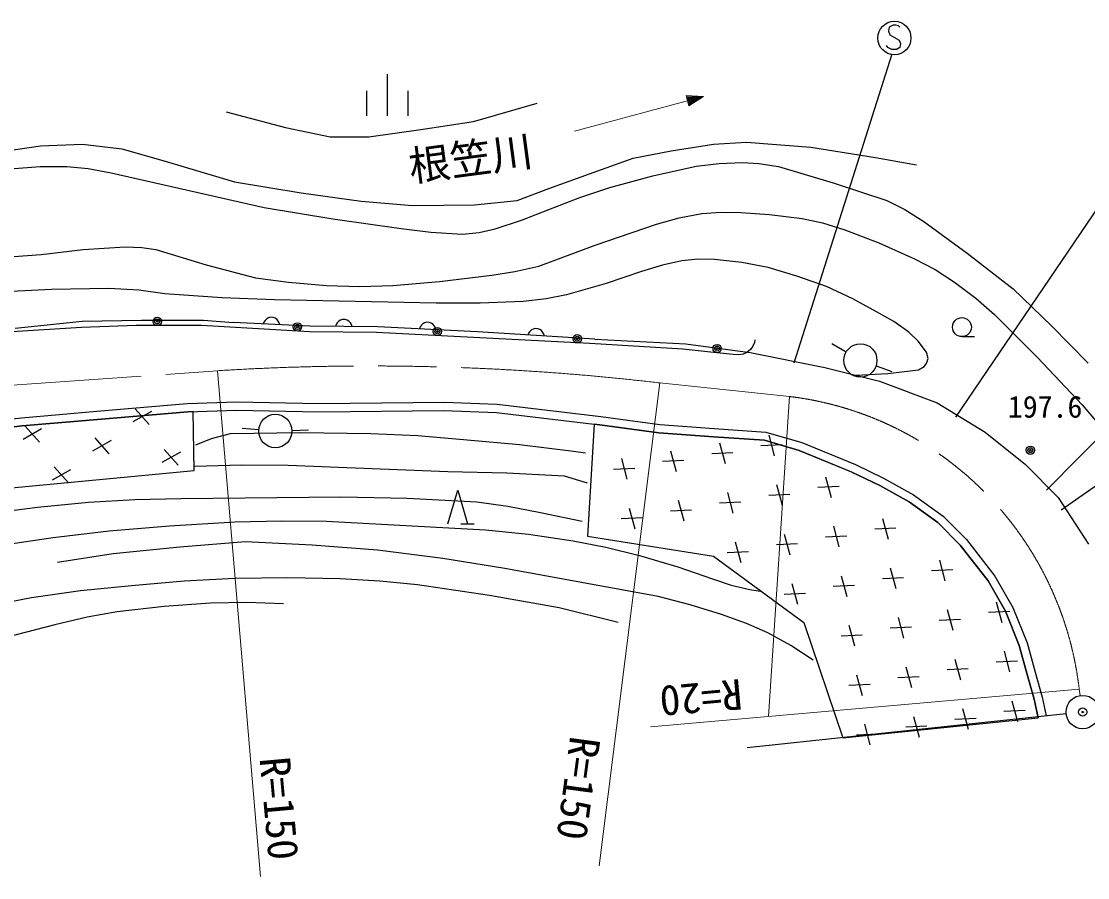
# Model space of a CAD drawing. Units: millimetres, scale not verified. Extents: x 40000 to 680000, y 20000 to 380000.
# Drawn here: x 481205 to 545474, y 267296 to 318928 of the extents above; entities that cross this region are included whole.
import ezdxf
from ezdxf.enums import TextEntityAlignment as Align

# ---------------------------------------------------------------- set-up
doc = ezdxf.new("R2010")
doc.units = ezdxf.units.MM
doc.header["$LTSCALE"] = 1000
doc.header["$PDMODE"] = 32
doc.header["$PDSIZE"] = 500
doc.linetypes.add('CHAIN', pattern=[18.5, 12, -1.5, 3.5, -1.5])
for name, color, linetype, lineweight in [('S-BGD', 7, 'Continuous', 25), ('S-BGD-EXST', 7, 'Continuous', 25), ('S-BMK', 2, 'CHAIN', 13), ('S-BMK-OTRS', 5, 'Continuous', 25), ('S-BMK-SRVR', 3, 'Continuous', 25), ('S-STR-HTXT', 7, 'Continuous', 13)]:
    doc.layers.add(name, color=color, linetype=linetype, lineweight=lineweight)
doc.layers.add('S-OTRS', color=6, linetype='Continuous')
doc.styles.add('ＭＳ ゴシック', font='')
doc.styles.get('ＭＳ ゴシック').set_extended_font_data('MS Gothic')

msp = doc.modelspace()

# ---------------------------------------------------------------- linework, layer by layer
at = {"layer": 'S-BGD'}
for p, q in [((503257, 315747), (503257, 313231)), ((502008, 314741), (502008, 313231)), ((504506, 314741), (504506, 313231)), ((508462, 312889), (512300, 314000)), ((493552, 313467), (497125, 312533)), ((497125, 312533), (499816, 311956)), ((502154, 311956), (505286, 312400)), ((505286, 312400), (508462, 312889)), ((499816, 311956), (502154, 311956)), ((478750, 310889), (482368, 311422)), ((482368, 311422), (484882, 311511)), ((484882, 311511), (487264, 311245)), ((487264, 311245), (489867, 310489)), ((518079, 310667), (520373, 311111)), ((520373, 311111), (522931, 311511)), ((522931, 311511), (524917, 311645)), ((524917, 311645), (528798, 311333)), ((528798, 311333), (532680, 310711)), ((489867, 310489), (494058, 309245)), ((516182, 310000), (518079, 310667)), ((532680, 310711), (535151, 310267)), ((513006, 308845), (516182, 310000)), ((494058, 309245), (498072, 308578)), ((498072, 308578), (501689, 308089)), ((511085, 308133), (513006, 308845)), ((501689, 308089), (504777, 307822)), ((504777, 307822), (508527, 307867)), ((508527, 307867), (511085, 308133)), ((480828, 300431), (484874, 300843)), ((484874, 300843), (488451, 300919)), ((488451, 300919), (492177, 300919)), ((492177, 300919), (493966, 300768)), ((495828, 300799), (495782, 300680)), ((495892, 300896), (495828, 300799)), ((495997, 300992), (495892, 300896)), ((496100, 301048), (495997, 300992)), ((496221, 301082), (496100, 301048)), ((496381, 301074), (496221, 301082)), ((496499, 301028), (496381, 301074)), ((496596, 300963), (496499, 301028)), ((496691, 300858), (496596, 300963)), ((496746, 300754), (496691, 300858)), ((500348, 300849), (500248, 300750)), ((500449, 300909), (500348, 300849)), ((500569, 300948), (500449, 300909)), ((500729, 300946), (500569, 300948)), ((500848, 300905), (500729, 300946)), ((500948, 300844), (500848, 300905)), ((501047, 300742), (500948, 300844)), ((505635, 300782), (505513, 300748)), ((505795, 300774), (505635, 300782)), ((484833, 300459), (480631, 300207)), ((488121, 300584), (484833, 300459)), ((492074, 300584), (488121, 300584)), ((498566, 300207), (492074, 300584)), ((498596, 300543), (493966, 300768)), ((496780, 300631), (496746, 300754)), ((502602, 300165), (498566, 300207)), ((502695, 300506), (498596, 300543)), ((500187, 300649), (500146, 300529)), ((500248, 300750), (500187, 300649)), ((501106, 300641), (501047, 300742)), ((501145, 300520), (501106, 300641)), ((515461, 299494), (502602, 300165)), ((508693, 300205), (502695, 300506)), ((505241, 300499), (505195, 300380)), ((505306, 300597), (505241, 300499)), ((505410, 300692), (505306, 300597)), ((505513, 300748), (505410, 300692)), ((505912, 300728), (505795, 300774)), ((506009, 300662), (505912, 300728)), ((506104, 300557), (506009, 300662)), ((506159, 300453), (506104, 300557)), ((506193, 300330), (506159, 300453)), ((515773, 299755), (508693, 300205)), ((511848, 300226), (511782, 300130)), ((511954, 300321), (511848, 300226)), ((512058, 300375), (511954, 300321)), ((512180, 300407), (512058, 300375)), ((512339, 300397), (512180, 300407)), ((512457, 300349), (512339, 300397)), ((512553, 300283), (512457, 300349)), ((512646, 300176), (512553, 300283)), ((512700, 300071), (512646, 300176)), ((511782, 300130), (511735, 300012)), ((512732, 299948), (512700, 300071)), ((515773, 299755), (521250, 299492)), ((525390, 299566), (525286, 299333)), ((525406, 299726), (525390, 299566)), ((537896, 299916), (538645, 299916)), ((521078, 299159), (515461, 299494)), ((523118, 298949), (521078, 299159)), ((521250, 299492), (525125, 298966)), ((524112, 298847), (523118, 298949)), ((524716, 298866), (524430, 298814)), ((524927, 298966), (524716, 298866)), ((525146, 299145), (524927, 298966)), ((525125, 298966), (529634, 298065)), ((525286, 299333), (525146, 299145)), ((530911, 298981), (530045, 299483)), ((524430, 298814), (524112, 298847)), ((529634, 298065), (532932, 297240)), ((532721, 298150), (533666, 297821)), ((532932, 297240), (536397, 295926)), ((485751, 295417), (491208, 295895)), ((491208, 295895), (494167, 295986)), ((494167, 295986), (499137, 295895)), ((499137, 295895), (506682, 295963)), ((506682, 295963), (509890, 295849)), ((509890, 295849), (516138, 295098)), ((536397, 295926), (539304, 294161)), ((476579, 294483), (481210, 295030)), ((481210, 295030), (485751, 295417)), ((491237, 295392), (485794, 294915)), ((485794, 294915), (491237, 295392)), ((489049, 295409), (487932, 294779)), ((488063, 295573), (488918, 294614)), ((491237, 295392), (494170, 295482)), ((491563, 295402), (491237, 295392)), ((491622, 291840), (491563, 295402)), ((494170, 295482), (499135, 295391)), ((499135, 295391), (506676, 295459)), ((506676, 295459), (509852, 295347)), ((509852, 295347), (516071, 294599)), ((516138, 295098), (519684, 294620)), ((481260, 294529), (476651, 293985)), ((476651, 293985), (481260, 294529)), ((485794, 294915), (481260, 294529)), ((481260, 294529), (485794, 294915)), ((481443, 294513), (482298, 293554)), ((495517, 294307), (494521, 294388)), ((515722, 294641), (515334, 287877)), ((516071, 294599), (515722, 294641)), ((519632, 294119), (516071, 294599)), ((516071, 294599), (519632, 294119)), ((519684, 294620), (522960, 294370)), ((522960, 294370), (526078, 294165)), ((482429, 294348), (481313, 293718)), ((485626, 293815), (486481, 292856)), ((497512, 294261), (498511, 294296)), ((522928, 293867), (519632, 294119)), ((519632, 294119), (522928, 293867)), ((525990, 293666), (522928, 293867)), ((522928, 293867), (525990, 293666)), ((526078, 294165), (528246, 293527)), ((526250, 293978), (526588, 292734)), ((539304, 294161), (541726, 292209)), ((486611, 293651), (485495, 293021)), ((489808, 293118), (490663, 292159)), ((523290, 293507), (523627, 292263)), ((527059, 293385), (525780, 293326)), ((528082, 293051), (525990, 293666)), ((525990, 293666), (528082, 293051)), ((528246, 293527), (531477, 292207)), ((490794, 292953), (489678, 292323)), ((517368, 292564), (517705, 291321)), ((521137, 292443), (519858, 292384)), ((520329, 293035), (520666, 291792)), ((524098, 292914), (522819, 292855)), ((531261, 291753), (528082, 293051)), ((528082, 293051), (531289, 291741)), ((477422, 290488), (491622, 291840)), ((484174, 291892), (483058, 291262)), ((483188, 292057), (484044, 291098)), ((518176, 291972), (516897, 291913)), ((531477, 292207), (533175, 291388)), ((541726, 292209), (543700, 290219)), ((529679, 291465), (530017, 290222)), ((532946, 290940), (531261, 291753)), ((531261, 291753), (532946, 290940)), ((533175, 291388), (534982, 290386)), ((506904, 288637), (507504, 290651)), ((507504, 290651), (508103, 288637)), ((523757, 290523), (524095, 289280)), ((526718, 290994), (527056, 289751)), ((530487, 290873), (529209, 290814)), ((534715, 289960), (532946, 290940)), ((532946, 290940), (534715, 289960)), ((520796, 290052), (521134, 288809)), ((524565, 289931), (523287, 289872)), ((527526, 290402), (526248, 290343)), ((536442, 288705), (534715, 289960)), ((534715, 289960), (536442, 288705)), ((534982, 290386), (536767, 289089)), ((543700, 290219), (545526, 287404)), ((517835, 289581), (518173, 288338)), ((521604, 289460), (520326, 289401)), ((507704, 288637), (508503, 288637)), ((518643, 288989), (517365, 288930)), ((533108, 288953), (533445, 287710)), ((537793, 287344), (536442, 288705)), ((536442, 288705), (537793, 287344)), ((536767, 289089), (538167, 287678)), ((527186, 288011), (527523, 286768)), ((530147, 288482), (530484, 287239)), ((533916, 288361), (532637, 288302)), ((515334, 287877), (522913, 286683)), ((524225, 287540), (524562, 286297)), ((527994, 287419), (526715, 287360)), ((530955, 287890), (529676, 287831)), ((539469, 285188), (537793, 287344)), ((537793, 287344), (539469, 285188)), ((538167, 287678), (539884, 285470)), ((522913, 286683), (528370, 282685)), ((525033, 286948), (523754, 286889)), ((536536, 286441), (536874, 285197)), ((530614, 285499), (530952, 284255)), ((534383, 285378), (533105, 285319)), ((533575, 285970), (533913, 284726)), ((537344, 285849), (536066, 285790)), ((539884, 285470), (540969, 283581)), ((527653, 285028), (527991, 283784)), ((531422, 284907), (530144, 284848)), ((540519, 283359), (539469, 285188)), ((539469, 285188), (540519, 283359)), ((528461, 284436), (527183, 284376)), ((537004, 283458), (537341, 282214)), ((539965, 283929), (540302, 282685)), ((540969, 283581), (541827, 281464)), ((534043, 282987), (534381, 281743)), ((537812, 282866), (536533, 282806)), ((540773, 283337), (539494, 283277)), ((541353, 281303), (540519, 283359)), ((540519, 283359), (541353, 281303)), ((528370, 282685), (530713, 275735)), ((531082, 282516), (531420, 281272)), ((534851, 282395), (533572, 282335)), ((531890, 281923), (530611, 281864)), ((540432, 280946), (540770, 279702)), ((541821, 279550), (541353, 281303)), ((541353, 281303), (541821, 279550)), ((541827, 281464), (542302, 279689)), ((537471, 280474), (537809, 279231)), ((541240, 280353), (539962, 280294)), ((534510, 280003), (534848, 278760)), ((538279, 279882), (537001, 279823)), ((542302, 279689), (542731, 278180)), ((532357, 278940), (531079, 278881)), ((531549, 279532), (531887, 278289)), ((535318, 279411), (534040, 279352)), ((542246, 278058), (541821, 279550)), ((541821, 279550), (542246, 278058)), ((540900, 277962), (541238, 276719)), ((542481, 276942), (542246, 278058)), ((542246, 278058), (542481, 276942)), ((542731, 278180), (542970, 277046)), ((534978, 277020), (535316, 275777)), ((537939, 277491), (538277, 276248)), ((541708, 277370), (540429, 277311)), ((530713, 275735), (542481, 276942)), ((532017, 276549), (532355, 275306)), ((535786, 276428), (534507, 276369)), ((538747, 276899), (537468, 276840)), ((532825, 275957), (531546, 275898))]:
    msp.add_line(p, q, dxfattribs=at)
for points in [[(480770, 310053), (482342, 310171), (483940, 310181), (485243, 310045), (486621, 309791), (495841, 307708), (499982, 307021), (504097, 306441), (505881, 306213), (507803, 306086), (508795, 306197), (509773, 306425), (511353, 306940), (513001, 307587), (514864, 308314), (516679, 308909), (519262, 309610), (521872, 310197), (523261, 310362), (524663, 310409), (525663, 310357), (526834, 310177), (530144, 309195), (533376, 308130), (534447, 307584), (535593, 306865), (538210, 304955), (540978, 302798), (543294, 300578), (545507, 298317)], [(480759, 304749), (482394, 304870), (484923, 305164), (487461, 305337), (488459, 305296), (489302, 305166), (492338, 304238), (495317, 303464), (497313, 303192), (499606, 302992), (501605, 302947), (503604, 303003), (506409, 303247), (509570, 303631), (510956, 303839), (512392, 304168), (515788, 305429), (519494, 306691), (520846, 307074), (522218, 307339), (523366, 307419), (524568, 307398), (526293, 307287), (528276, 307048), (529497, 306774), (530832, 306357), (532893, 305563), (535042, 304614), (536276, 303962), (537457, 303205), (538738, 302238), (539851, 301261), (542454, 298651), (545139, 295802), (546182, 294580)], [(531524, 297592), (533433, 297699), (535273, 297923), (535618, 298108), (535768, 298300), (535857, 298590), (535762, 298971), (535257, 299642), (534696, 300196), (533792, 300824), (532750, 301419), (531311, 302200), (529732, 302931), (527954, 303572), (526213, 304094), (524640, 304387), (522987, 304575), (521986, 304579), (521015, 304478), (519842, 304222), (518575, 303835), (516463, 303125), (514055, 302433), (512835, 302193), (511445, 302036), (508858, 301931), (506208, 301934), (496455, 302137), (493304, 302259), (489862, 302507), (488278, 302713), (486483, 302827), (483023, 302753), (479375, 302570)], [(491732, 293398), (492672, 293770), (493803, 294073), (498019, 294131), (502261, 294086), (505093, 293946), (508080, 293693), (511222, 293412), (514482, 293012), (515211, 292907)], [(491671, 292109), (494468, 292194), (497293, 292172), (506908, 291792), (510461, 291710), (513913, 291515), (515303, 291097)], [(454897, 278956), (456924, 280254), (459002, 281457), (461868, 282885), (464624, 284381), (466033, 285139), (467332, 285721), (471406, 287183), (475430, 288508), (477381, 288939), (479356, 289271), (482185, 289644), (485244, 289941), (488038, 290105), (490818, 290165), (500469, 290258), (504464, 290171), (508654, 289966), (510523, 289699), (512486, 289309), (515013, 288793)], [(480131, 287367), (483122, 287812), (486497, 288203), (490137, 288516), (494093, 288745), (496890, 288820), (499606, 288789), (509179, 288273), (511763, 288002), (514471, 287612), (516434, 287231), (518468, 286727), (520765, 286039), (522854, 285310), (523994, 284928), (525116, 284665), (525730, 284577)], [(528929, 280416), (527579, 281286), (526199, 282055), (524918, 282616), (523407, 283156), (521526, 283747), (519592, 284247), (510351, 285943), (506600, 286530), (502666, 287033), (498738, 287341), (494723, 287538), (490757, 287233), (486736, 286815), (483377, 286289)], [(479629, 283764), (481811, 284197), (484781, 284604), (487838, 284919), (491024, 285190), (494066, 285348), (497264, 285396), (500416, 285337), (502811, 285202), (505078, 284973), (509428, 284325), (513621, 283593), (517169, 282701)], [(497002, 283803), (494804, 283881), (492603, 283853), (489811, 283645), (486972, 283329), (485177, 283000), (483233, 282531), (479014, 281446), (474861, 280274), (472399, 279438), (469819, 278449), (467660, 277523), (465313, 276399), (462749, 275006), (460025, 273406), (451775, 268371), (443834, 262924), (435890, 257420), (432973, 255400), (429952, 253435), (427846, 252164), (425566, 250916), (424698, 250472)]]:
    msp.add_lwpolyline(points, dxfattribs=at)
for centre, major_axis in [((489398, 300836), (0, 252)), ((489398, 300836), (0, 151)), ((489398, 300836), (0, 50.3)), ((537896, 300490), (0, 574)), ((497845, 300501), (0, 252)), ((497845, 300501), (0, 151)), ((497845, 300501), (0, 50.3)), ((506279, 300225), (0, 252)), ((506279, 300225), (0, 151)), ((506279, 300225), (0, 50.3)), ((514710, 299785), (0, 252)), ((514710, 299785), (0, 151)), ((514710, 299785), (0, 50.3)), ((523143, 299200), (0, 252)), ((523143, 299200), (0, 151)), ((523143, 299200), (0, 50.3)), ((531777, 298478), (0, 1007)), ((496513, 294226), (0, 1007)), ((542018, 293068), (0, 252)), ((542018, 293068), (0, 151)), ((542018, 293068), (0, 50.3))]:
    msp.add_ellipse(centre, major_axis=major_axis, ratio=0.992541, dxfattribs=at)
at = {"layer": 'S-BGD-EXST'}
for p, q in [((533506, 318566), (533466, 318324)), ((533466, 318324), (533546, 318123)), ((533746, 318686), (533506, 318566)), ((533906, 318686), (533746, 318686)), ((534065, 318646), (533906, 318686)), ((534145, 318566), (534065, 318646)), ((533546, 318123), (534105, 317800)), ((534105, 317800), (534185, 317599)), ((534185, 317599), (534145, 317358)), ((533664, 316953), (527759, 298310)), ((533426, 317358), (533346, 317478)), ((533666, 317237), (533426, 317358)), ((533946, 317237), (533666, 317237)), ((534145, 317358), (533946, 317237)), ((548759, 311661), (537499, 295059)), ((556826, 304640), (542992, 290667)), ((543884, 289480), (560362, 301032))]:
    msp.add_line(p, q, dxfattribs=at)
msp.add_ellipse((533826, 317921), major_axis=(0, 1007), ratio=0.992541, dxfattribs=at)
at = {"layer": 'S-BMK'}
for p, q in [((476453, 296686), (493026, 297861)), ((519680, 297126), (527512, 296306)), ((544964, 278660), (545022, 278277))]:
    msp.add_line(p, q, dxfattribs=at)
for centre, major_axis, start_param, end_param in [((502271, 147139), (0, 151010), 6.166774, 6.34491), ((525116, 276316), (0, 20135), 4.829053, 6.162984)]:
    msp.add_ellipse(centre, major_axis=major_axis, ratio=0.992541, start_param=start_param, end_param=end_param, dxfattribs=at)
at = {"layer": 'S-BMK-OTRS'}
msp.add_line((544179, 277176), (524945, 275118), dxfattribs=at)
at = {"layer": 'S-BMK-SRVR'}
for major_axis in [(0, 1007), (0, 40.3)]:
    msp.add_ellipse((545173, 277282), major_axis=major_axis, ratio=0.992541, dxfattribs=at)
at = {"layer": 'S-OTRS'}
msp.add_point((545173, 277282), dxfattribs=at)
at = {"layer": 'S-STR-HTXT'}
for p, q in [((514550, 312311), (522314, 314400)), ((522314, 314400), (521266, 314452)), ((521266, 314452), (521431, 313829)), ((522198, 314369), (521320, 314404)), ((521320, 314404), (521454, 313898)), ((522082, 314338), (521374, 314356)), ((521374, 314356), (521477, 313967)), ((521966, 314307), (521428, 314308)), ((521428, 314308), (521500, 314035)), ((521431, 313829), (522314, 314400)), ((521454, 313898), (522198, 314369)), ((521477, 313967), (522082, 314338)), ((521500, 314035), (521966, 314307)), ((521850, 314275), (521482, 314260)), ((521482, 314260), (521524, 314104)), ((521524, 314104), (521850, 314275)), ((521696, 314234), (521536, 314212)), ((521536, 314212), (521547, 314173)), ((521547, 314173), (521696, 314234)), ((493026, 297861), (495623, 267359)), ((519680, 297126), (516035, 268007)), ((527512, 296306), (526229, 277010)), ((519131, 276385), (544964, 278660))]:
    msp.add_line(p, q, dxfattribs=at)

# ---------------------------------------------------------------- texts
at = {"layer": 'S-STR-HTXT', "style": 'ＭＳ ゴシック'}
for s, rotation, p in [('根笠川', 7.556, (504757, 308711)), ('R=20', 185.239, (524521, 279826)), ('R=150', 262.357, (513749, 275966)), ('R=150', 275.161, (495015, 274449))]:
    msp.add_text(s, height=1833, rotation=rotation, dxfattribs=at).set_placement(p, align=Align.BOTTOM_LEFT)
msp.add_text('197.6', height=1320, dxfattribs=at).set_placement((540666, 294634), align=Align.BOTTOM_LEFT)

doc.saveas('drawing.dxf')
